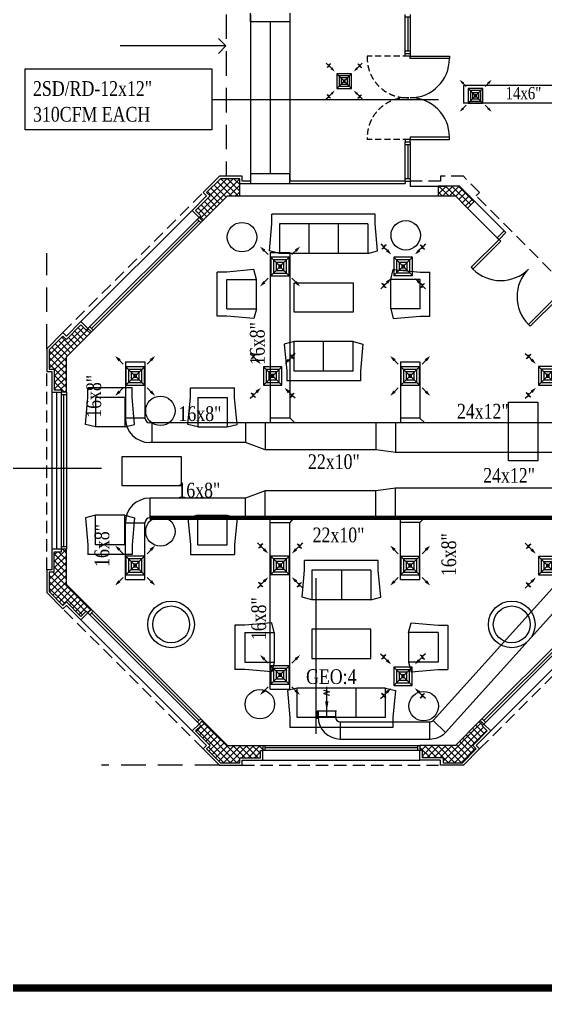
# Model space of a CAD drawing. Extents: x 278386 to 404536, y 8015 to 97114.
# Drawn here: x 299771 to 310484, y 10220 to 30032 of the extents above; entities that cross this region are included whole.
import ezdxf

# ---------------------------------------------------------------- set-up
doc = ezdxf.new("R2010")
doc.units = 0
doc.header["$LTSCALE"] = 2
doc.header["$MEASUREMENT"] = 0
doc.linetypes.add('1-BLOCK-A_FLOOR PLAN$0$HIDDEN', pattern=[0.375, 0.25, -0.125])
doc.linetypes.add('1-BLOCK-A_FLOOR PLAN$0$HIDDEN2', pattern=[0.1875, 0.125, -0.0625])
doc.layers.get('0').update_dxf_attribs({"color": 1})
for name, color, linetype, lineweight in [('-D', 2, 'Continuous', 13), ('-DT', 4, 'Continuous', 13), ('ac duct1', 50, 'Continuous', 13)]:
    doc.layers.add(name, color=color, linetype=linetype, lineweight=lineweight)
for name, color, linetype in [('1-BLOCK-A_FLOOR PLAN$0$AXIS-DIM', 1, 'Continuous'), ('1-BLOCK-A_FLOOR PLAN$0$CLADDING', 1, 'Continuous'), ('1-BLOCK-A_FLOOR PLAN$0$COL-HAT', 1, 'Continuous'), ('1-BLOCK-A_FLOOR PLAN$0$COLUMN', 1, 'Continuous'), ('1-BLOCK-A_FLOOR PLAN$0$DOOR', 1, 'Continuous'), ('1-BLOCK-A_FLOOR PLAN$0$FUR', 1, 'Continuous'), ('1-BLOCK-A_FLOOR PLAN$0$GRID', 9, 'Continuous'), ('1-BLOCK-A_FLOOR PLAN$0$STAIR', 1, 'Continuous'), ('1-BLOCK-A_FLOOR PLAN$0$WALL', 1, 'Continuous'), ('1-BLOCK-A_FLOOR PLAN$0$WIN', 1, 'Continuous'), ('ex text', 93, 'Continuous'), ('ext', 93, 'Continuous'), ('TITLE-A$0$-ABC', 1, 'Continuous')]:
    doc.layers.add(name, color=color, linetype=linetype)
doc.styles.add('DIMTEXT', font='romans.shx', dxfattribs={"width": 0.75})
doc.styles.add('IBA', font='romantic.ttf', dxfattribs={"width": 0.8, "height": 0.3})
doc.styles.add('manohar', font='romantic.ttf', dxfattribs={"width": 0.8, "height": 0.25})
doc.dimstyles.new('LEADER', dxfattribs={"dimscale": 0.2, "dimtxt": 1.8, "dimasz": 2, "dimexe": 2, "dimexo": 1.5, "dimgap": 1, "dimtad": 1, "dimlfac": 100, "dimzin": 13, "dimdsep": 46, "dimtxsty": 'DIMTEXT', "dimcen": 1.5, "dimdle": 2, "dimclrd": 4, "dimclre": 256, "dimclrt": 4, "dimadec": 0, "dimazin": 0, "dimtfac": 1, "dimtix": 1, "dimtmove": 2, "dimatfit": 0, "dimfxl": 2, "dimtolj": 1, "dimtzin": 13, "dimarcsym": 0})

# ---------------------------------------------------------------- blocks, each defined once
blk = doc.blocks.new('RA')
for p, q in [((-2, 0), (-5, 0)), ((-4.32, -0.67), (-3.95, 0.58)), ((-3.95, 0.58), (-3.66, -0.68)), ((-3.66, -0.68), (-3.32, 0.56))]:
    blk.add_line(p, q)
blk.add_solid([(-2, 0.33), (-2, -0.33), (0, 0)])
blk = doc.blocks.new('A$C5D7019D5')
at = {"layer": '-DT'}
blk.add_lwpolyline([(-0.199, 0), (0.199, 0), (0.199, 0.152)], dxfattribs=at)
at = {"layer": '-DT', "xscale": 0.1000000000000014, "yscale": 0.1000000000000014, "zscale": 0.1000000000000014, "rotation": 90}
blk.add_blockref('RA', (0, 0), dxfattribs=at)
blk = doc.blocks.new('1-BLOCK-A_FLOOR PLAN$0$A$C0927619A')
at = {"color": 8}
for p, q in [((0.2, 0.8), (0, 0.75)), ((0.2, 0.2), (0.2, 0.8)), ((1.4, 0.8), (0.2, 0.8)), ((0.8, 0.2), (0.8, 0.8)), ((1.4, 0.2), (1.4, 0.8)), ((1.4, 0.8), (1.6, 0.75)), ((0, 0.75), (0.05, 0.2)), ((1.6, 0.75), (1.55, 0.2)), ((0.05, 0.2), (0.05, 0)), ((1.4, 0.2), (0.2, 0.2)), ((1.55, 0.2), (1.55, 0)), ((1.55, 0), (0.05, 0))]:
    blk.add_line(p, q, dxfattribs=at)
blk = doc.blocks.new('1-BLOCK-A_FLOOR PLAN$0$Lvft3')
at = {"color": 8}
for p, q in [((2.1, -0.05), (0, -0.05)), ((0, -0.25), (0, -0.05)), ((2.1, -0.25), (2.1, -0.05)), ((-0.05, -0.8), (0, -0.25)), ((0.15, -0.25), (0.15, -0.85)), ((1.95, -0.25), (0.15, -0.25)), ((0.75, -0.25), (0.75, -0.85)), ((1.35, -0.25), (1.35, -0.85)), ((1.95, -0.25), (1.95, -0.85)), ((2.15, -0.8), (2.1, -0.25)), ((0.15, -0.85), (-0.05, -0.8)), ((1.95, -0.85), (0.15, -0.85)), ((1.95, -0.85), (2.15, -0.8))]:
    blk.add_line(p, q, dxfattribs=at)
blk = doc.blocks.new('1-BLOCK-A_FLOOR PLAN$0$Lvft1')
at = {"color": 8}
for p, q in [((0.9, -0.05), (0, -0.05)), ((0, -0.25), (0, -0.05)), ((0.9, -0.25), (0.9, -0.05)), ((-0.05, -0.8), (0, -0.25)), ((0.15, -0.25), (0.15, -0.85)), ((0.75, -0.25), (0.15, -0.25)), ((0.75, -0.25), (0.75, -0.85)), ((0.95, -0.8), (0.9, -0.25)), ((0.15, -0.85), (-0.05, -0.8)), ((0.75, -0.85), (0.15, -0.85)), ((0.75, -0.85), (0.95, -0.8))]:
    blk.add_line(p, q, dxfattribs=at)
blk = doc.blocks.new('1-BLOCK-A_FLOOR PLAN$0$20d180')
at = {"color": 9}
for points in [[(0.1, 0.2), (0.05, 0.2), (0.05, 1), (0.1, 1), (0.1, 0.2)], [(1.7, 0.2), (1.75, 0.2), (1.75, 1), (1.7, 1), (1.7, 0.2)], [(0, 0.2), (0.05, 0.2), (0.05, 0), (0, 0)], [(1.8, 0.2), (1.75, 0.2), (1.75, 0), (1.8, 0)]]:
    blk.add_lwpolyline(points, dxfattribs=at)
for centre, start, end in [((0.1, 0.2), 0, 90), ((1.7, 0.2), 90, 180)]:
    blk.add_arc(centre, 0.8, start, end, dxfattribs=at)
blk = doc.blocks.new('1-BLOCK-A_FLOOR PLAN$0$W320')
at = {"color": 8}
for p, q in [((0, 0.1), (3.2, 0.1)), ((3.2, 0), (0, 0)), ((0.05, 0), (0.05, 0.1)), ((3.15, 0.05), (0.05, 0.05)), ((3.15, 0.1), (3.15, 0))]:
    blk.add_line(p, q, dxfattribs=at)
blk = doc.blocks.new('1-BLOCK-A_FLOOR PLAN$0$W80')
at = {"color": 8}
for p, q in [((0, 0.1), (0.8, 0.1)), ((0.8, 0), (0, 0)), ((0.05, 0), (0.05, 0.1)), ((0.75, 0.05), (0.05, 0.05)), ((0.75, 0.1), (0.75, 0))]:
    blk.add_line(p, q, dxfattribs=at)
blk = doc.blocks.new('1-BLOCK-A_FLOOR PLAN$0$10d180')
at = {"color": 8}
for points in [[(0.1, 0.1), (0.05, 0.1), (0.05, 0.9), (0.1, 0.9), (0.1, 0.1)], [(1.7, 0.1), (1.75, 0.1), (1.75, 0.9), (1.7, 0.9), (1.7, 0.1)], [(0, 0.1), (0.05, 0.1), (0.05, 0), (0, 0)], [(1.8, 0.1), (1.75, 0.1), (1.75, 0), (1.8, 0)]]:
    blk.add_lwpolyline(points, dxfattribs=at)
for centre, start, end in [((0.1, 0.1), 0, 90), ((1.7, 0.1), 90, 180)]:
    blk.add_arc(centre, 0.8, start, end, dxfattribs=at)
blk = doc.blocks.new('1-BLOCK-A_FLOOR PLAN$0$_Open90')
at = {"color": 0, "linetype": 'ByBlock', "lineweight": -2}
for p, q in [((0, 0), (-1, 0)), ((-0.5, 0.5), (0, 0)), ((0, 0), (-0.5, -0.5))]:
    blk.add_line(p, q, dxfattribs=at)
blk = doc.blocks.new('1-BLOCK-A_FLOOR PLAN', base_point=(138.43, 17.087))
at = {"layer": '1-BLOCK-A_FLOOR PLAN$0$COL-HAT'}
h = blk.add_hatch(dxfattribs=at)
h.set_pattern_fill('ANSI37', color=8, scale=0.75, style=0)
h.set_pattern_definition([(45, (39.43015, 32.69117), (-0.066291, 0.066291), []), (135, (39.43015, 32.69117), (-0.066291, -0.066291), [])])
h.paths.add_polyline_path([(40.33, 33.55), (39.935, 33.55), (39.656, 33.271), (39.727, 33.2), (39.43, 32.903), (39.536, 32.797), (39.501, 32.762), (39.572, 32.691), (40.08, 33.2), (40.33, 33.2)])
h = blk.add_hatch(dxfattribs=at)
h.set_pattern_fill('ANSI37', color=8, scale=0.75, style=0)
h.set_pattern_definition([(45, (-200, -4), (-0.06629126, 0.06629126), []), (135, (-200, -4), (-0.06629126, -0.06629126), [])])
h.paths.add_polyline_path([(44.803, 33.4), (44.37, 33.4), (44.37, 33.2), (44.72, 33.2), (44.968, 32.953), (45.109, 33.094)])
h = blk.add_hatch(dxfattribs=at)
h.set_pattern_fill('ANSI37', color=8, scale=0.75, style=0)
h.set_pattern_definition([(45, (36.45, 29.2), (-0.066291, 0.066291), []), (135, (36.45, 29.2), (-0.066291, -0.066291), [])])
h.paths.add_polyline_path([(37.309, 30.428), (37.238, 30.499), (37.203, 30.464), (37.097, 30.57), (36.8, 30.273), (36.729, 30.344), (36.45, 30.065), (36.45, 29.67), (36.55, 29.67), (36.55, 29.25), (36.7, 29.25), (36.7, 29.2), (36.8, 29.2), (36.8, 29.92)])
h = blk.add_hatch(dxfattribs=at)
h.set_pattern_fill('ANSI37', color=8, scale=0.75, style=0)
h.set_pattern_definition([(45, (36.45, 24.63015), (-0.066291, 0.066291), []), (135, (36.45, 24.63015), (-0.066291, -0.066291), [])])
h.paths.add_polyline_path([(36.8, 26), (36.7, 26), (36.7, 25.95), (36.55, 25.95), (36.55, 25.53), (36.45, 25.53), (36.45, 25.135), (36.729, 24.856), (36.8, 24.927), (37.097, 24.63), (37.203, 24.736), (37.238, 24.701), (37.309, 24.772), (36.8, 25.28)])
h = blk.add_hatch(dxfattribs=at)
h.set_pattern_fill('ANSI37', color=8, scale=0.75, style=0)
h.set_pattern_definition([(45, (39.43015, 21.65), (-0.066291, 0.066291), []), (135, (39.43015, 21.65), (-0.066291, -0.066291), [])])
h.paths.add_polyline_path([(40.8, 22), (40.08, 22), (39.572, 22.509), (39.501, 22.438), (39.536, 22.403), (39.43, 22.297), (39.727, 22), (39.656, 21.929), (39.935, 21.65), (40.33, 21.65), (40.33, 21.75), (40.75, 21.75), (40.75, 21.9), (40.8, 21.9)])
h = blk.add_hatch(dxfattribs=at)
h.set_pattern_fill('ANSI37', color=8, scale=0.75, style=0)
h.set_pattern_definition([(45, (44, 21.65), (-0.066291, 0.066291), []), (135, (44, 21.65), (-0.066291, -0.066291), [])])
h.paths.add_polyline_path([(45.144, 21.929), (45.073, 22), (45.37, 22.297), (45.264, 22.403), (45.299, 22.438), (45.228, 22.509), (44.72, 22), (44, 22), (44, 21.9), (44.05, 21.9), (44.05, 21.75), (44.47, 21.75), (44.47, 21.65), (44.865, 21.65)])
at = {"layer": '1-BLOCK-A_FLOOR PLAN$0$AXIS-DIM', "color": 8, "linetype": 'Continuous'}
blk.add_lwpolyline([(39.748, 36.256), (39.351, 36.256), (37.892, 36.256)], dxfattribs=at)
at = {"layer": '1-BLOCK-A_FLOOR PLAN$0$CLADDING', "color": 8}
for p, q in [((45.441, 22.297), (45.299, 22.438)), ((45.144, 22), (45.441, 22.297)), ((45.144, 22), (45.215, 21.929)), ((44, 21.7), (44, 21.9)), ((44.885, 21.6), (45.215, 21.929)), ((44.42, 21.7), (44, 21.7)), ((44.42, 21.6), (44.42, 21.7)), ((44.885, 21.6), (44.42, 21.6))]:
    blk.add_line(p, q, dxfattribs=at)
for points in [[(40.55, 33.5), (40.38, 33.5), (40.38, 33.6), (39.915, 33.6), (39.585, 33.271), (39.656, 33.2), (39.359, 32.903), (39.501, 32.762)], [(43.7, 33.5), (41.35, 33.5)], [(37.238, 30.499), (37.097, 30.641), (36.8, 30.344), (36.729, 30.415), (36.4, 30.085), (36.4, 29.62), (36.5, 29.62), (36.5, 29.2), (36.7, 29.2)], [(36.7, 26), (36.5, 26), (36.5, 25.58), (36.4, 25.58), (36.4, 25.115), (36.729, 24.785), (36.8, 24.856), (37.097, 24.559), (37.238, 24.701)], [(39.501, 22.438), (39.359, 22.297), (39.656, 22), (39.585, 21.929), (39.915, 21.6), (40.38, 21.6), (40.38, 21.7), (40.8, 21.7), (40.8, 21.9)]]:
    blk.add_lwpolyline(points, dxfattribs=at)
at = {"layer": '1-BLOCK-A_FLOOR PLAN$0$COLUMN', "color": 8}
for p, q in [((39.935, 33.55), (39.656, 33.271)), ((40.33, 33.55), (39.935, 33.55)), ((40.33, 33.2), (40.33, 33.55)), ((39.727, 33.2), (39.43, 32.903)), ((40.08, 33.2), (39.572, 32.691)), ((39.656, 33.271), (39.727, 33.2)), ((40.08, 33.2), (40.33, 33.2)), ((39.43, 32.903), (39.536, 32.797)), ((39.536, 32.797), (39.501, 32.762)), ((39.572, 32.691), (39.501, 32.762)), ((36.8, 30.273), (37.097, 30.57)), ((37.097, 30.57), (37.203, 30.464)), ((36.729, 30.344), (36.45, 30.065)), ((36.8, 30.273), (36.729, 30.344)), ((36.8, 29.92), (37.309, 30.428)), ((37.203, 30.464), (37.238, 30.499)), ((37.309, 30.428), (37.238, 30.499)), ((36.45, 30.065), (36.45, 29.67)), ((36.8, 29.2), (36.8, 29.92)), ((36.45, 29.67), (36.55, 29.67)), ((36.55, 29.67), (36.55, 29.25)), ((36.55, 29.25), (36.7, 29.25)), ((36.7, 29.25), (36.7, 29.2)), ((36.8, 29.2), (36.7, 29.2)), ((36.8, 26), (36.7, 26)), ((36.7, 25.95), (36.7, 26)), ((36.8, 25.28), (36.8, 26)), ((36.55, 25.53), (36.55, 25.95)), ((36.55, 25.95), (36.7, 25.95)), ((36.55, 25.53), (36.45, 25.53)), ((36.45, 25.53), (36.45, 25.135)), ((37.309, 24.772), (36.8, 25.28)), ((36.45, 25.135), (36.729, 24.856)), ((36.729, 24.856), (36.8, 24.927)), ((36.8, 24.927), (37.097, 24.63)), ((37.309, 24.772), (37.238, 24.701)), ((37.097, 24.63), (37.203, 24.736)), ((37.203, 24.736), (37.238, 24.701)), ((39.43, 22.297), (39.536, 22.403)), ((39.572, 22.509), (39.501, 22.438)), ((39.536, 22.403), (39.501, 22.438)), ((40.08, 22), (39.572, 22.509)), ((44.72, 22), (45.228, 22.509)), ((45.228, 22.509), (45.299, 22.438)), ((45.264, 22.403), (45.299, 22.438)), ((45.37, 22.297), (45.264, 22.403)), ((39.727, 22), (39.43, 22.297)), ((45.073, 22), (45.37, 22.297)), ((39.727, 22), (39.656, 21.929)), ((40.08, 22), (40.8, 22)), ((40.8, 22), (40.8, 21.9)), ((44.72, 22), (44, 22)), ((44, 22), (44, 21.9)), ((45.144, 21.929), (45.073, 22)), ((39.656, 21.929), (39.935, 21.65)), ((40.75, 21.75), (40.75, 21.9)), ((40.75, 21.9), (40.8, 21.9)), ((44.05, 21.9), (44, 21.9)), ((44.05, 21.75), (44.05, 21.9)), ((44.865, 21.65), (45.144, 21.929)), ((39.935, 21.65), (40.33, 21.65)), ((40.33, 21.75), (40.75, 21.75)), ((40.33, 21.65), (40.33, 21.75)), ((44.47, 21.75), (44.05, 21.75)), ((44.47, 21.75), (44.47, 21.65)), ((44.47, 21.65), (44.865, 21.65))]:
    blk.add_line(p, q, dxfattribs=at)
for points in [[(40.55, 36.95), (41.35, 36.95), (41.35, 36.75), (40.55, 36.75)], [(40.55, 33.45), (41.35, 33.45), (41.35, 33.65), (40.55, 33.65)], [(44.37, 33.2), (44.72, 33.2), (44.968, 32.953), (45.109, 33.094), (44.803, 33.4), (44.37, 33.4)], [(44.37, 33.2), (44.72, 33.2), (44.968, 32.953), (45.109, 33.094), (44.803, 33.4), (44.37, 33.4)]]:
    blk.add_lwpolyline(points, close=True, dxfattribs=at)
at = {"layer": '1-BLOCK-A_FLOOR PLAN$0$DOOR', "color": 8, "linetype": '1-BLOCK-A_FLOOR PLAN$0$HIDDEN2'}
for p, q in [((36.729, 30.415), (39.585, 33.271)), ((36.4, 25.58), (36.4, 29.62)), ((39.585, 21.929), (36.729, 24.785)), ((45.215, 21.929), (48.071, 24.785)), ((40.38, 21.6), (44.42, 21.6))]:
    blk.add_line(p, q, dxfattribs=at)
at = {"layer": '1-BLOCK-A_FLOOR PLAN$0$DOOR', "color": 8, "linetype": '1-BLOCK-A_FLOOR PLAN$0$HIDDEN2', "ltscale": 0.5}
for points in [[(43.775, 36.049), (42.926, 36.049, 0.444712), (43.775, 35.201)], [(43.775, 34.35), (42.926, 34.35, -0.444712), (43.775, 35.199)]]:
    blk.add_lwpolyline(points, format="xyb", dxfattribs=at)
at = {"layer": '1-BLOCK-A_FLOOR PLAN$0$DOOR', "color": 8, "linetype": '1-BLOCK-A_FLOOR PLAN$0$HIDDEN2'}
blk.add_lwpolyline([(48.3, 25.58), (48.3, 29.62), (48.4, 29.62), (48.4, 30.085), (48.071, 30.415), (48, 30.344), (45.144, 33.2), (45.215, 33.271), (44.885, 33.6), (44.42, 33.6), (44.42, 33.5), (43.8, 33.5)], dxfattribs=at)
at = {"layer": '1-BLOCK-A_FLOOR PLAN$0$FUR', "color": 8}
for points in [[(41.436, 30.83), (41.436, 31.43), (42.636, 31.43), (42.636, 30.83)], [(45.8, 28.998), (46.4, 28.998), (46.4, 27.798), (45.8, 27.798)], [(37.937, 27.291), (37.937, 27.891), (39.137, 27.891), (39.137, 27.291)], [(41.8, 24.37), (41.8, 23.77), (43, 23.77), (43, 24.37)]]:
    blk.add_lwpolyline(points, close=True, dxfattribs=at)
for centre, radius in [((43.71, 32.398), 0.3), ((40.375, 32.359), 0.3), ((38.714, 28.821), 0.3), ((38.714, 26.362), 0.3), ((38.932, 24.468), 0.475), ((38.932, 24.468), 0.375), ((45.868, 24.468), 0.475), ((45.868, 24.468), 0.375), ((40.739, 22.841), 0.3), ((44.074, 22.802), 0.3)]:
    blk.add_circle(centre, radius, dxfattribs=at)
at = {"layer": '1-BLOCK-A_FLOOR PLAN$0$GRID', "color": 8, "linetype": '1-BLOCK-A_FLOOR PLAN$0$HIDDEN'}
for p, q in [((36.4, 30.085), (36.4, 32.036)), ((39.915, 21.6), (37.513, 21.6))]:
    blk.add_line(p, q, dxfattribs=at)
at = {"layer": '1-BLOCK-A_FLOOR PLAN$0$STAIR', "color": 8}
for p, q in [((40.55, 36.9), (40.55, 33.5)), ((41.35, 36.9), (41.35, 33.5)), ((40.95, 36.75), (40.95, 33.65))]:
    blk.add_line(p, q, dxfattribs=at)
at = {"layer": '1-BLOCK-A_FLOOR PLAN$0$WALL', "color": 8, "linetype": '1-BLOCK-A_FLOOR PLAN$0$HIDDEN'}
blk.add_line((40.05, 36.9), (40.05, 33.6), dxfattribs=at)
at = {"layer": '1-BLOCK-A_FLOOR PLAN$0$WALL', "color": 8}
for p, q in [((43.7, 33.5), (43.7, 33.45)), ((43.7, 33.5), (43.8, 33.5)), ((43.8, 33.5), (43.8, 33.4)), ((43.8, 33.5), (43.8, 33.4)), ((40.33, 33.45), (43.7, 33.45)), ((43.8, 33.4), (44.52, 33.4)), ((40.33, 33.2), (44.52, 33.2)), ((45.715, 32.488), (45.002, 33.2)), ((45.573, 32.346), (44.861, 33.059)), ((45.715, 32.488), (45.573, 32.346))]:
    blk.add_line(p, q, dxfattribs=at)
at = {"layer": '1-BLOCK-A_FLOOR PLAN$0$WIN', "color": 8}
for p, q in [((43.7, 36.1), (43.8, 36.1)), ((43.8, 36.05), (43.7, 36.05)), ((43.8, 34.35), (43.7, 34.35)), ((43.7, 34.3), (43.8, 34.3))]:
    blk.add_line(p, q, dxfattribs=at)
for points in [[(39.359, 32.903), (37.097, 30.641)], [(36.5, 29.2), (36.5, 26)], [(37.097, 24.559), (39.359, 22.297)], [(47.703, 24.559), (45.441, 22.297)], [(40.8, 21.7), (44, 21.7)]]:
    blk.add_lwpolyline(points, dxfattribs=at)
at = {"layer": '1-BLOCK-A_FLOOR PLAN$0$AXIS-DIM', "color": 8, "linetype": 'Continuous', "xscale": 0.3, "yscale": 0.3, "zscale": 0.3}
blk.add_blockref('1-BLOCK-A_FLOOR PLAN$0$_Open90', (40.048, 36.256), dxfattribs=at)
at = {"layer": '1-BLOCK-A_FLOOR PLAN$0$DOOR', "color": 8}
for name, p, rotation in [('1-BLOCK-A_FLOOR PLAN$0$10d180', (43.7, 36.1), 270), ('1-BLOCK-A_FLOOR PLAN$0$20d180', (46.988, 31.215), 135.0000000000098)]:
    blk.add_blockref(name, p, dxfattribs=dict(at, rotation=rotation))
at = {"layer": '1-BLOCK-A_FLOOR PLAN$0$FUR', "color": 8}
for name, p in [('1-BLOCK-A_FLOOR PLAN$0$Lvft3', (40.986, 32.88)), ('1-BLOCK-A_FLOOR PLAN$0$A$C0927619A', (41.236, 29.43)), ('1-BLOCK-A_FLOOR PLAN$0$Lvft1', (37.239, 29.341))]:
    blk.add_blockref(name, p, dxfattribs=at)
at = {"layer": '1-BLOCK-A_FLOOR PLAN$0$FUR', "color": 8, "xscale": -1}
for name, p, rotation in [('1-BLOCK-A_FLOOR PLAN$0$Lvft1', (39.819, 31.649), 90), ('1-BLOCK-A_FLOOR PLAN$0$Lvft1', (37.239, 25.841), 180), ('1-BLOCK-A_FLOOR PLAN$0$A$C0927619A', (41.6, 25.77), 180), ('1-BLOCK-A_FLOOR PLAN$0$Lvft1', (44.617, 23.551), 270), ('1-BLOCK-A_FLOOR PLAN$0$Lvft3', (41.35, 22.32), 180)]:
    blk.add_blockref(name, p, dxfattribs=dict(at, rotation=rotation))
at = {"layer": '1-BLOCK-A_FLOOR PLAN$0$FUR', "color": 8}
for p, rotation in [((44.253, 31.649), 270), ((40.225, 25.841), 180), ((40.183, 23.551), 90)]:
    blk.add_blockref('1-BLOCK-A_FLOOR PLAN$0$Lvft1', p, dxfattribs=dict(at, rotation=rotation))
at = {"layer": '1-BLOCK-A_FLOOR PLAN$0$FUR', "color": 8, "xscale": -1}
blk.add_blockref('1-BLOCK-A_FLOOR PLAN$0$Lvft1', (40.225, 29.341), dxfattribs=at)
at = {"layer": '1-BLOCK-A_FLOOR PLAN$0$WIN', "color": 8}
for name, p, rotation in [('1-BLOCK-A_FLOOR PLAN$0$W80', (43.8, 36.1), 90), ('1-BLOCK-A_FLOOR PLAN$0$W80', (43.8, 33.5), 90), ('1-BLOCK-A_FLOOR PLAN$0$W320', (37.309, 30.428), 44.99999999986384), ('1-BLOCK-A_FLOOR PLAN$0$W320', (36.7, 29.2), 270), ('1-BLOCK-A_FLOOR PLAN$0$W320', (45.299, 22.438), 44.99999999986384)]:
    blk.add_blockref(name, p, dxfattribs=dict(at, rotation=rotation))
at = {"layer": '1-BLOCK-A_FLOOR PLAN$0$WIN', "color": 8, "xscale": -1, "rotation": 135.0000000001361}
blk.add_blockref('1-BLOCK-A_FLOOR PLAN$0$W320', (37.309, 24.772), dxfattribs=at)
at = {"layer": '1-BLOCK-A_FLOOR PLAN$0$WIN', "color": 8}
blk.add_blockref('1-BLOCK-A_FLOOR PLAN$0$W320', (40.8, 21.9), dxfattribs=at)
blk = doc.blocks.new('A$C51B27907')
blk.add_blockref('1-BLOCK-A_FLOOR PLAN', (123.971, 2.307))
blk = doc.blocks.new('G R 12')
at = {"layer": '-DT', "color": 7}
for p, q in [((-0.426, 0.426), (-0.38, 0.38)), ((-0.426, 0.426), (-0.38, 0.38)), ((-0.407, 0.326), (-0.324, 0.408)), ((-0.407, 0.326), (-0.324, 0.408)), ((-0.324, 0.408), (-0.38, 0.38)), ((-0.324, 0.408), (-0.38, 0.38)), ((0.407, 0.326), (0.324, 0.408)), ((0.324, 0.408), (0.38, 0.38)), ((0.407, 0.326), (0.324, 0.408)), ((0.324, 0.408), (0.38, 0.38)), ((0.426, 0.426), (0.38, 0.38)), ((0.426, 0.426), (0.38, 0.38)), ((-0.352, 0.352), (-0.407, 0.326)), ((-0.352, 0.352), (-0.407, 0.326)), ((-0.352, 0.352), (-0.306, 0.306)), ((-0.352, 0.352), (-0.306, 0.306)), ((0.352, 0.352), (0.306, 0.306)), ((0.352, 0.352), (0.306, 0.306)), ((0.352, 0.352), (0.407, 0.326)), ((0.352, 0.352), (0.407, 0.326)), ((-0.352, -0.352), (-0.407, -0.326)), ((-0.407, -0.326), (-0.324, -0.408)), ((-0.352, -0.352), (-0.407, -0.326)), ((-0.407, -0.326), (-0.324, -0.408)), ((-0.352, -0.352), (-0.306, -0.306)), ((-0.352, -0.352), (-0.306, -0.306)), ((0.352, -0.352), (0.306, -0.306)), ((0.352, -0.352), (0.306, -0.306)), ((0.407, -0.326), (0.324, -0.408)), ((0.407, -0.326), (0.324, -0.408)), ((0.352, -0.352), (0.407, -0.326)), ((0.352, -0.352), (0.407, -0.326)), ((-0.426, -0.426), (-0.38, -0.38)), ((-0.426, -0.426), (-0.38, -0.38)), ((-0.324, -0.408), (-0.38, -0.38)), ((-0.324, -0.408), (-0.38, -0.38)), ((0.324, -0.408), (0.38, -0.38)), ((0.324, -0.408), (0.38, -0.38)), ((0.426, -0.426), (0.38, -0.38)), ((0.426, -0.426), (0.38, -0.38))]:
    blk.add_line(p, q, dxfattribs=at)
at = {"layer": '-DT', "color": 1}
for p, q in [((-0.175, 0.175), (0.175, -0.175)), ((-0.175, -0.175), (0.175, 0.175)), ((-0.175, 0.175), (0.175, -0.175)), ((-0.175, -0.175), (0.175, 0.175))]:
    blk.add_line(p, q, dxfattribs=at)
at = {"layer": '-DT', "color": 7}
for points in [[(-0.225, 0.225, 0, 0.06, 0), (-0.306, 0.306, 0.06, 0.06, 0)], [(-0.225, 0.225, 0, 0.06, 0), (-0.306, 0.306, 0.06, 0.06, 0)], [(0.225, 0.225, 0, 0.06, 0), (0.306, 0.306, 0.06, 0.06, 0)], [(0.225, 0.225, 0, 0.06, 0), (0.306, 0.306, 0.06, 0.06, 0)], [(-0.225, -0.225, 0, 0.06, 0), (-0.306, -0.306, 0.06, 0.06, 0)], [(-0.225, -0.225, 0, 0.06, 0), (-0.306, -0.306, 0.06, 0.06, 0)], [(0.225, -0.225, 0, 0.06, 0), (0.306, -0.306, 0.06, 0.06, 0)], [(0.225, -0.225, 0, 0.06, 0), (0.306, -0.306, 0.06, 0.06, 0)]]:
    blk.add_lwpolyline(points, format="xyseb", dxfattribs=at)
blk.add_lwpolyline([(-0.175, -0.175), (0.175, -0.175), (0.175, 0.175), (-0.175, 0.175)], close=True, dxfattribs=at)
blk.add_lwpolyline([(-0.175, -0.175), (0.175, -0.175), (0.175, 0.175), (-0.175, 0.175)], close=True, dxfattribs=at)
at = {"layer": '-DT', "color": 1}
for points in [[(-0.125, -0.125), (0.125, -0.125), (0.125, 0.125), (-0.125, 0.125)], [(-0.125, -0.125), (0.125, -0.125), (0.125, 0.125), (-0.125, 0.125)], [(-0.075, -0.075), (0.075, -0.075), (0.075, 0.075), (-0.075, 0.075)], [(-0.075, -0.075), (0.075, -0.075), (0.075, 0.075), (-0.075, 0.075)], [(-0.025, -0.025), (0.025, -0.025), (0.025, 0.025), (-0.025, 0.025)], [(-0.025, -0.025), (0.025, -0.025), (0.025, 0.025), (-0.025, 0.025)]]:
    blk.add_lwpolyline(points, close=True, dxfattribs=at)
blk = doc.blocks.new('G S 14')
at = {"layer": '-DT', "color": 7}
for p, q in [((-0.345, 0.345), (-0.225, 0.225)), ((0.225, 0.225), (0.345, 0.345)), ((-0.345, -0.345), (-0.225, -0.225)), ((0.225, -0.225), (0.345, -0.345))]:
    blk.add_line(p, q, dxfattribs=at)
at = {"layer": '-DT', "color": 1}
for p, q in [((-0.175, 0.175), (0.175, -0.175)), ((-0.175, -0.175), (0.175, 0.175))]:
    blk.add_line(p, q, dxfattribs=at)
at = {"layer": '-DT', "color": 7}
for points in [[(-0.38, 0.38, 0, 0.06, 0), (-0.298, 0.298, 0.06, 0.06, 0)], [(0.38, 0.38, 0, 0.06, 0), (0.298, 0.298, 0.06, 0.06, 0)], [(-0.38, -0.38, 0, 0.06, 0), (-0.298, -0.298, 0.06, 0.06, 0)], [(0.38, -0.38, 0, 0.06, 0), (0.298, -0.298, 0.06, 0.06, 0)]]:
    blk.add_lwpolyline(points, format="xyseb", dxfattribs=at)
blk.add_lwpolyline([(-0.175, -0.175), (0.175, -0.175), (0.175, 0.175), (-0.175, 0.175)], close=True, dxfattribs=at)
at = {"layer": '-DT', "color": 1}
for points in [[(-0.125, -0.125), (0.125, -0.125), (0.125, 0.125), (-0.125, 0.125)], [(-0.075, -0.075), (0.075, -0.075), (0.075, 0.075), (-0.075, 0.075)], [(-0.025, -0.025), (0.025, -0.025), (0.025, 0.025), (-0.025, 0.025)]]:
    blk.add_lwpolyline(points, close=True, dxfattribs=at)

msp = doc.modelspace()

# ---------------------------------------------------------------- linework, layer by layer
at = {"layer": '-D'}
msp.add_lwpolyline([(299885, 29023), (303685, 29023), (303685, 27784), (299885, 27784)], close=True, dxfattribs=at)
at = {"layer": 'ac duct1'}
for p, q in [((316474, 28684), (308810, 28684)), ((308810, 28684), (308810, 28324)), ((311411, 28324), (308810, 28324)), ((304877, 25284), (304877, 21809)), ((304877, 25284), (305277, 25284)), ((305277, 25284), (305277, 21909)), ((301927, 23054, 0), (301927, 21909)), ((301927, 23054, 0), (302327, 23054, 0)), ((302327, 23054, 0), (302327, 21909)), ((307527, 23054, 0), (307527, 21809)), ((307527, 23054, 0), (307927, 23054, 0)), ((307927, 23054, 0), (307927, 21909)), ((300527, 22435), (300527, 19235)), ((302327, 21909), (301927, 21909)), ((312722, 21809), (302427, 21809)), ((302469, 21809), (302469, 21409)), ((304377, 21809), (304377, 21409)), ((304777, 21809), (304777, 21259)), ((305277, 21909), (304877, 21909)), ((305277, 21911), (305378, 21809)), ((307027, 21809), (307027, 21259)), ((307427, 21809), (307427, 21209)), ((307927, 21909), (307527, 21909)), ((307927, 21909), (308027, 21809)), ((304377, 21409), (302427, 21409)), ((304777, 21259), (304377, 21409)), ((307027, 21259), (304777, 21259)), ((307433, 21209), (307027, 21259)), ((312722, 21209), (307427, 21209)), ((304777, 20426), (304377, 20276)), ((307027, 20426), (304777, 20426)), ((304777, 19876), (304777, 20426)), ((307427, 20476), (307027, 20426)), ((307027, 19876), (307027, 20426)), ((314528, 20476), (307427, 20476)), ((307427, 19876), (307427, 20476)), ((304377, 20276), (302427, 20276)), ((302427, 20276), (302427, 19876)), ((304377, 19876), (304377, 20276)), ((304877, 16385), (304877, 19876)), ((305277, 19776), (305362, 19876)), ((307527, 18618, 0), (307527, 19879)), ((307927, 19779), (308027, 19879)), ((301927, 18615, 0), (301927, 19776)), ((301927, 19776), (302327, 19776)), ((302327, 18615, 0), (302327, 19776)), ((305277, 19776), (304877, 19776)), ((305277, 16385), (305277, 19776)), ((307927, 19779), (307527, 19779)), ((307927, 18618, 0), (307927, 19779)), ((305812, 15474), (305812, 18648)), ((301927, 18615, 0), (302327, 18615, 0)), ((307527, 18618, 0), (307927, 18618, 0)), ((304877, 16385), (305277, 16385))]:
    msp.add_line(p, q, dxfattribs=at)
at = {"layer": 'ac duct1', "lineweight": 80}
msp.add_line((314528, 19876), (302427, 19876), dxfattribs=at)
at = {"layer": 'ac duct1'}
for centre, radius, start, end in [((302427, 21909, 0), 500, 180, 270), ((302427, 21909, 0), 100, 180, 270), ((302427, 19776, 0), 500, 90, 180), ((302427, 19776, 0), 100, 90, 180)]:
    msp.add_arc(centre, radius, start, end, dxfattribs=at)
at = {"layer": 'ext', "linetype": 'Continuous'}
for p, q in [((311738, 19678), (308197, 15746)), ((311985, 19431), (308444, 15499)), ((305854, 15932), (305854, 15817)), ((305854, 15932), (305854, 15817)), ((306204, 15932), (306204, 15817)), ((306204, 15817), (305854, 15817)), ((306304, 15717), (308126, 15717)), ((306304, 15717), (306304, 15367)), ((308126, 15367), (308126, 15717)), ((308444, 15499), (308197, 15746)), ((306304, 15367), (308126, 15367))]:
    msp.add_line(p, q, dxfattribs=at)
for centre, radius, start, end in [((306304, 15817), 450, 180, 270), ((306304, 15817), 100, 180, 270), ((308126, 15817), 100, 270, 315), ((308126, 15817), 450, 270, 315)]:
    msp.add_arc(centre, radius, start, end, dxfattribs=at)
at = {"layer": 'TITLE-A$0$-ABC', "color": 3, "const_width": 150}
msp.add_lwpolyline([(282886, 94397), (402286, 94397), (402286, 10295), (282886, 10295)], close=True, dxfattribs=at)

# ---------------------------------------------------------------- block references
at = {"layer": '-DT'}
for name, p, xscale, yscale, zscale in [('G R 12', (306385, 28776), 857.2645558566023, 857.2645558566023, 857.2645558566023), ('G S 14', (309060, 28475), 857.1428571428612, 857.1428571428612, 857.1428571428612), ('G S 14', (305077, 24997), 1071.428571428584, 1071.428571428584, 1071.428571428584), ('G R 12', (307584, 24999), 1071.580694820767, 1071.580694820767, 1071.580694820767), ('G S 14', (302127, 22767, 0), 1071.428571428584, 1071.428571428584, 1071.428571428584), ('G R 12', (304927, 22767, 0), 1071.580694820767, 1071.580694820767, 1071.580694820767), ('G S 14', (307727, 22767, 0), 1071.428571428584, 1071.428571428584, 1071.428571428584), ('G R 12', (310528, 22769), 1071.580694820767, 1071.580694820767, 1071.580694820767), ('G S 14', (302127, 18903, 0), 1071.428571428584, 1071.428571428584, 1071.428571428584), ('G R 12', (305077, 18906), 1071.580694820767, 1071.580694820767, 1071.580694820767), ('G S 14', (307727, 18902, 0), 1071.428571428555, 1071.428571428555, 1071.428571428555), ('G R 12', (310528, 18900), 1071.580694820796, 1071.580694820796, 1071.580694820796), ('G S 14', (305077, 16673), 1071.428571428584, 1071.428571428584, 1071.428571428584), ('G R 12', (307581, 16646), 1071.580694820767, 1071.580694820767, 1071.580694820767)]:
    msp.add_blockref(name, p, dxfattribs=dict(at, xscale=xscale, yscale=yscale, zscale=zscale))
at = {"layer": '-DT', "xscale": 1000, "yscale": 1000, "zscale": 1000, "rotation": 180}
msp.add_blockref('A$C5D7019D5', (306029, 15932), dxfattribs=at)
at = {"layer": 'ext', "linetype": 'Continuous', "xscale": 1000, "yscale": 1000, "zscale": 1000}
msp.add_blockref('A$C51B27907', (278386, 8015), dxfattribs=at)

# ---------------------------------------------------------------- texts
at = {"layer": '-DT', "style": 'IBA', "width": 0.8}
for s, p in [('2SD/RD-12x12"', (300047, 28474)), ('310CFM EACH', (300047, 27949)), ('24x12"', (308679, 21897)), ('16x8"', (303009, 21848)), ('22x10"', (305646, 20869)), ('24x12"', (309214, 20589)), ('16x8"', (302987, 20289)), ('22x10"', (305741, 19376))]:
    msp.add_text(s, height=300, dxfattribs=at).set_placement(p)
for p in [(304764, 22990), (301434, 21914), (301599, 18875), (308663, 18688), (304793, 17383)]:
    msp.add_text('16x8"', height=300, rotation=90, dxfattribs=at).set_placement(p)
at = {"layer": 'ac duct1', "style": 'manohar', "width": 0.8}
msp.add_text('14x6"', height=250, dxfattribs=at).set_placement((309670, 28405))
at = {"layer": 'ex text', "color": 7, "style": 'IBA', "width": 0.8}
msp.add_text('GEO:4', height=300, dxfattribs=at).set_placement((305607, 16489))

# ---------------------------------------------------------------- leaders
at = {"layer": '-DT'}
for points in [[(308303, 28394), (303680, 28394)], [(301440, 20880), (298933, 20880)]]:
    msp.add_leader(points, dimstyle='LEADER', override={"dimgap": 1, "dimtad": 0}, dxfattribs=at)

doc.saveas('drawing.dxf')
